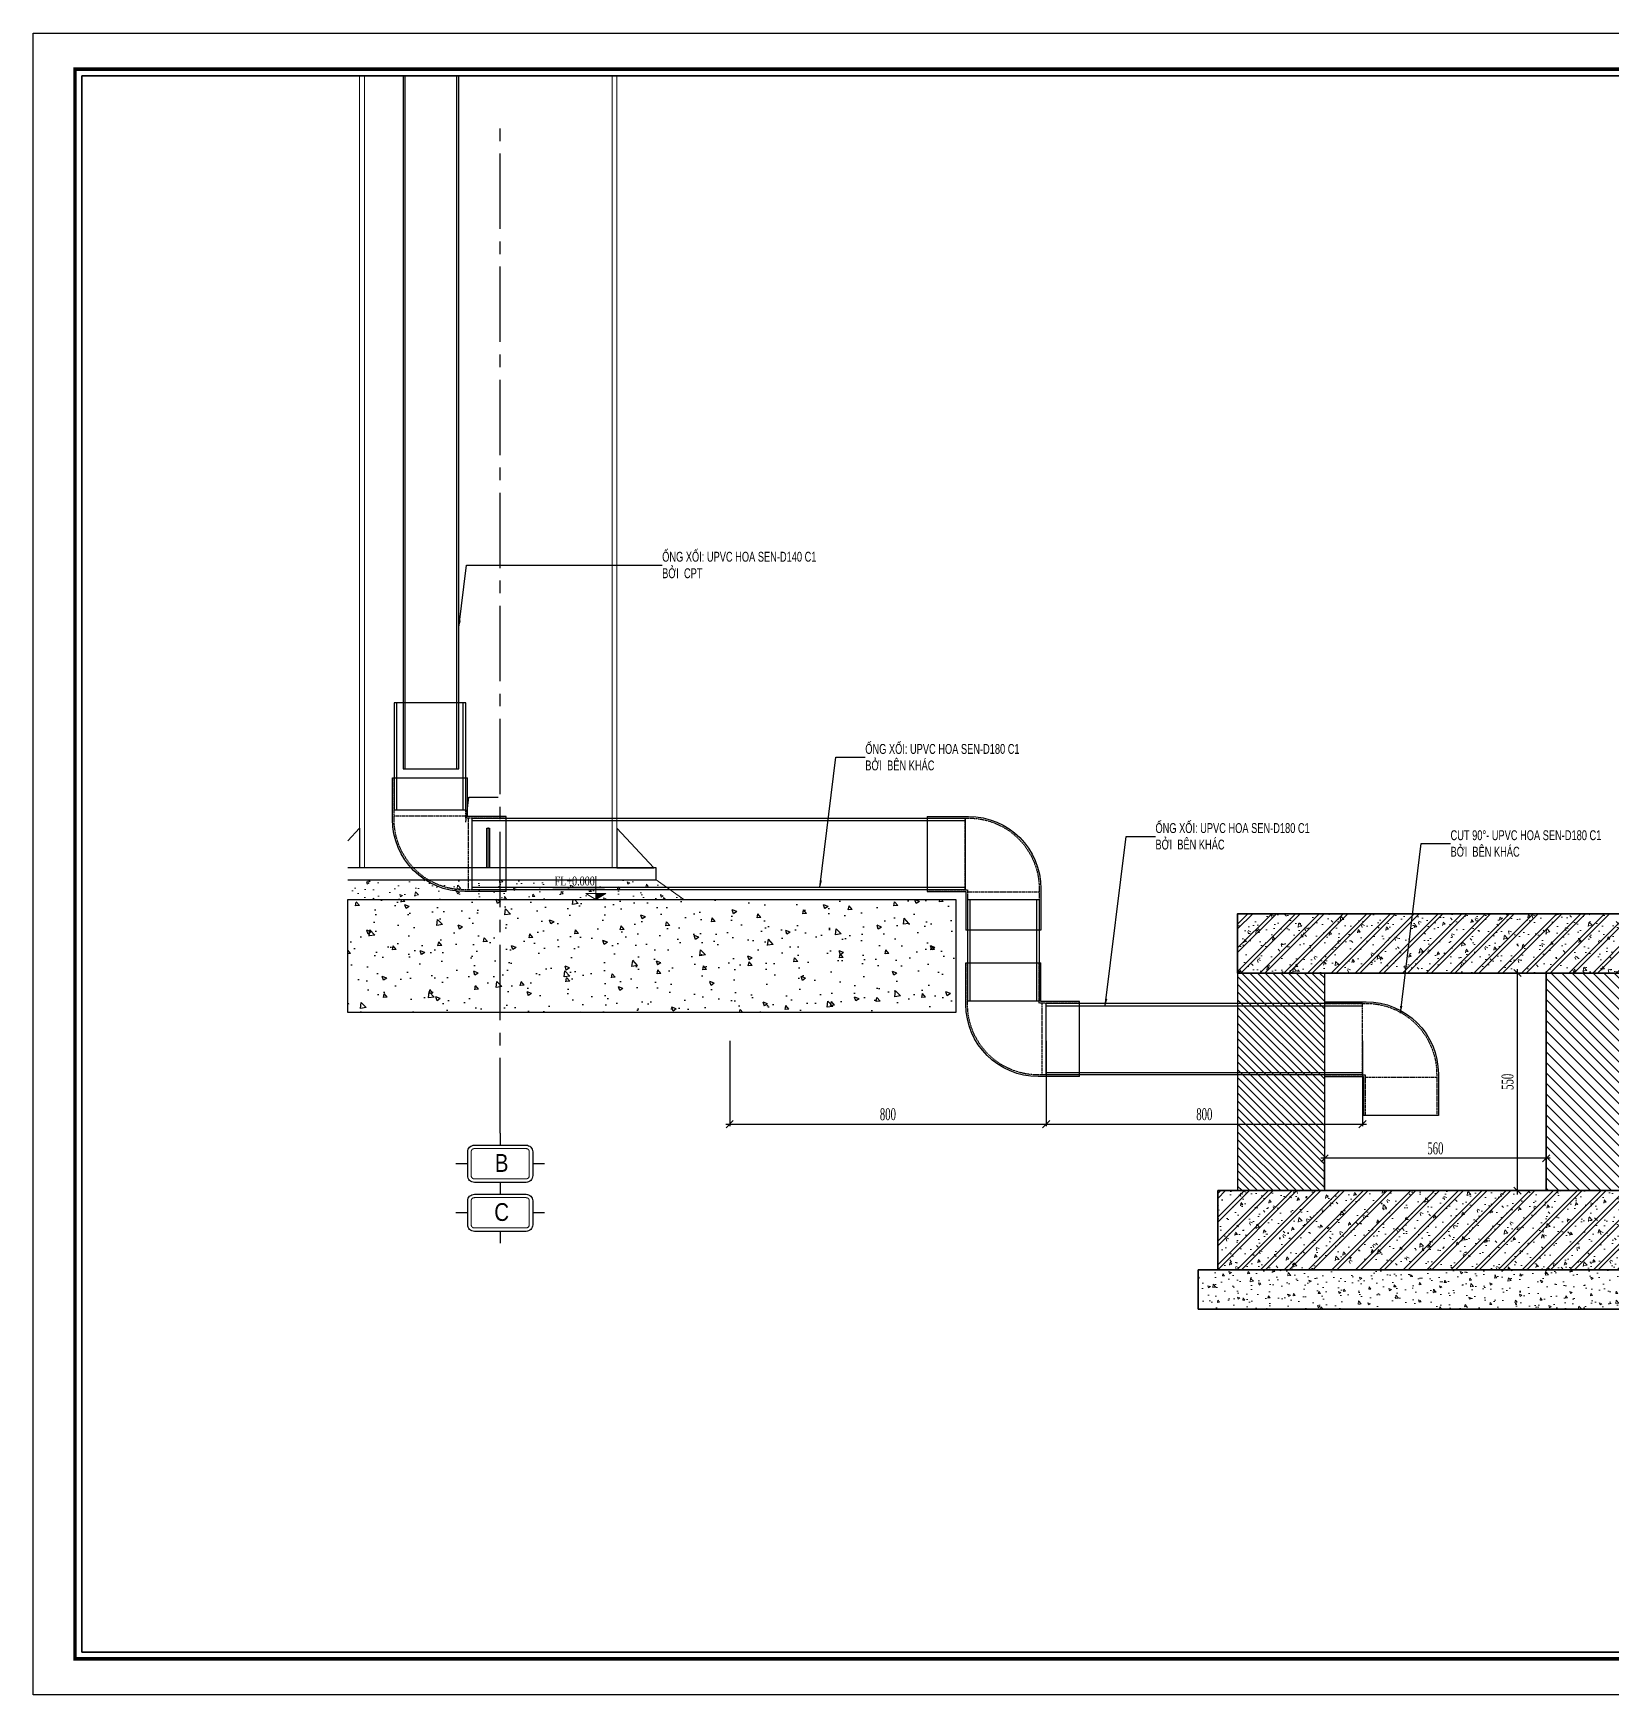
# Model space of a CAD drawing. Header units: inches. Extents: x 1359 to 46357, y -3807 to 191.
# Drawn here: x 26701.5 to 27100.3, y -1109.3 to -689.3 of the extents above; entities that cross this region are included whole.
import ezdxf
from ezdxf.enums import TextEntityAlignment as Align

# ---------------------------------------------------------------- set-up
doc = ezdxf.new("R2010")
doc.units = ezdxf.units.IN
doc.header["$MEASUREMENT"] = 0
for name, pattern in [('CENTER2', [28.575, 19.05, -3.175, 3.175, -3.175]), ('DASHED2', [9.525, 6.35, -3.175]), ('HIDDEN', [0.375, 0.25, -0.125])]:
    doc.linetypes.add(name, pattern=pattern)
for name, color, linetype in [('1', 1, 'Continuous'), ('2', 2, 'Continuous'), ('3', 3, 'Continuous'), ('7', 7, 'Continuous'), ('A-TUONG', 253, 'Continuous'), ('DASHED', 8, 'DASHED2'), ('DOWNPOUT', 52, 'Continuous'), ('flashing', 6, 'Continuous'), ('ROOFING', 4, 'Continuous')]:
    doc.layers.add(name, color=color, linetype=linetype)
for name, color, linetype, lineweight in [('251', 251, 'Continuous', 9), ('8', 8, 'CENTER2', 13), ('A-HATCH', 251, 'Continuous', 9), ('Cat', 1, 'Continuous', 35), ('S-STEEL-BEAM', 3, 'Continuous', 0), ('Z-DIMENSIONS-LINES', 1, 'Continuous', 0)]:
    doc.layers.add(name, color=color, linetype=linetype, lineweight=lineweight)
doc.styles.add('hx2', font='VHARIALN.TTF')
doc.styles.add('ST1', font='vntimeh.shx', dxfattribs={"width": 0.6})
doc.styles.add('ST1H', font='vnshxh.shx', dxfattribs={"width": 0.7})
doc.styles.add('ST4', font='VHARIALN.TTF')
doc.styles.add('vntimeh.shx', font='vntimeh.shx', dxfattribs={"width": 0.6})
doc.dimstyles.new('10', dxfattribs={"dimtxt": 3, "dimasz": 1.8, "dimexe": 0.5, "dimexo": 0.5, "dimgap": 1, "dimtad": 1, "dimdec": 0, "dimlfac": 10, "dimzin": 0, "dimdsep": 46, "dimtxsty": 'ST1', "dimblk": 'OBLIQUE', "dimcen": 1, "dimdle": 1, "dimclrd": 8, "dimclre": 8, "dimclrt": 3, "dimadec": 0, "dimazin": 0, "dimtfac": 1, "dimtdec": 0, "dimtix": 1, "dimtmove": 0, "dimatfit": 3, "dimfxl": 0.18, "dimtfill": 1, "dimtolj": 1, "dimtzin": 0, "dimlwd": -1, "dimlwe": -1, "dimarcsym": 1})
doc.dimstyles.new('3', dxfattribs={"dimtxt": 3.5, "dimasz": 1.8, "dimexe": 1, "dimexo": 0, "dimgap": 1, "dimtad": 1, "dimdec": 0, "dimlfac": 3, "dimzin": 0, "dimdsep": 46, "dimtxsty": 'ST1H', "dimblk": 'OBLIQUE', "dimcen": 1, "dimdle": 1, "dimclrd": 8, "dimclre": 8, "dimclrt": 3, "dimadec": 0, "dimazin": 0, "dimtfac": 1, "dimtdec": 0, "dimtix": 1, "dimtofl": 0, "dimtmove": 1, "dimatfit": 3, "dimfxl": 0.18, "dimtfill": 1, "dimtolj": 1, "dimtzin": 0, "dimlwd": -1, "dimlwe": -1, "dimarcsym": 1})

# ---------------------------------------------------------------- blocks, each defined once
blk = doc.blocks.new('A2SBCVN-D')
at = {"layer": '2', "color": 157, "linetype": 'Continuous'}
blk.add_lwpolyline([(0, 420), (594, 420), (594, 0), (0, 0)], close=True, dxfattribs=at)
at = {"layer": '2', "color": 167, "linetype": 'Continuous', "const_width": 0.871}
blk.add_lwpolyline([(10.59, 9.07), (583.41, 9.07), (583.41, 410.93), (10.59, 410.93)], close=True, dxfattribs=at)
at = {"layer": '2', "color": 147, "linetype": 'Continuous'}
blk.add_lwpolyline([(12.33, 10.81), (581.67, 10.81), (581.67, 409.19), (12.33, 409.19)], close=True, dxfattribs=at)
at = {"layer": '3', "ltscale": 0.5, "style": 'ST4'}
for tag, p in [('TENBANVE', (551.34, 319.39)), ('STT', (569.26, 24.56))]:
    blk.add_attdef(tag, text='', height=3, dxfattribs=at).set_placement(p, align=Align.MIDDLE_CENTER)
blk = doc.blocks.new('A$C4AE13D6C')
at = {"layer": 'A-HATCH', "linetype": 'ByBlock'}
h = blk.add_hatch(dxfattribs=at)
h.set_pattern_fill('1BETONG2-BOP', color=256, scale=3.333333, style=0, pattern_type=2)
h.set_pattern_definition([(50, (-1081080.09, -231003.236), (23.90867275, -2.09173783), [2.5, -27.5]), (355, (-1081080.09, -231003.236), (-4.62504445, 25.0730711), [2, -22]), (100.4514, (-1081078.098, -231003.41), (19.28364606, 22.98131807), [2.124673, -23.37140373]), (46.1842, (-1081080.09, -230996.57), (35.5747016, -5.5173005), [3.75, -41.25]), (96.6356, (-1081077.126, -230997.03), (31.1554235, 32.4705957), [3.1870096, -35.0571]), (351.1842, (-1081080.09, -230996.57), (31.1553982, 32.47062), [3, -33]), (21, (-1081076.757, -230998.236), (19.89690174, -13.4206297), [2.5, -27.5]), (226, (-1081076.757, -230998.236), (22.39607075, -12.1846603), [2, -22]), (71.4514, (-1081075.099, -230999.354), (28.00742095, 10.75101656), [2.124673, -23.37140373]), (67.5, (-1081080.09, -231003.236), (-5.19720611, 9.81248206), [0, -21.73333333, 0, -22.33333333, 0, -22.08333333]), (4.5, (-1081080.09, -231003.236), (9.4450308, 12.67010628), [0, -12.73333333, 0, -21.23333333, 0, -8.41666667]), (327.5, (-1081087.5235, -231003.236), (17.794081206, -0.75182906), [0, -8.33333333, 0, -26, 0, -34.5]), (317.5, (-1081090.857, -231003.236), (19.43953898, 3.33683274), [0, -10.83333333, 0, -17.26666667, 0, -24.5]), (315, (-1081080.09, -231003.236), (10.01734607, 10.01734607), []), (315, (-1081080.09, -230999.152), (10.01734607, 10.01734607), [])])
h.paths.add_polyline_path([(33.3, 283.3), (33.3, 333.3), (366.7, 333.3), (366.7, 283.3)])
h = blk.add_hatch(dxfattribs=at)
h.set_pattern_fill('ANSI31', color=256, scale=50, style=0)
h.set_pattern_definition([(45, (-74774.464, 13259.838), (-4.4194174, 4.4194174), [])])
h.paths.add_polyline_path([(33.3, 100), (106.7, 100), (106.7, 283.3), (33.3, 283.3)])
h = blk.add_hatch(dxfattribs=at)
h.set_pattern_fill('ANSI31', color=256, scale=37, style=0)
h.set_pattern_definition([(45, (-1081080.09, -230953.236), (-3.270368863, 3.270368863), [])])
h.paths.add_polyline_path([(366.7, 100), (293.3, 100), (293.3, 283.3), (366.7, 283.3)])
h = blk.add_hatch(dxfattribs=at)
h.set_pattern_fill('1BETONG2-BOP', color=256, scale=3.333333, style=0, pattern_type=2)
h.set_pattern_definition([(50, (-1081080.09, -230953.236), (23.90867275, -2.09173783), [2.5, -27.5]), (355, (-1081080.09, -230953.236), (-4.62504445, 25.0730711), [2, -22]), (100.4514, (-1081078.098, -230953.41), (19.28364606, 22.98131807), [2.124673, -23.37140373]), (46.1842, (-1081080.09, -230946.57), (35.5747016, -5.5173005), [3.75, -41.25]), (96.6356, (-1081077.126, -230947.03), (31.1554235, 32.4705957), [3.1870096, -35.0571]), (351.1842, (-1081080.09, -230946.57), (31.1553982, 32.47062), [3, -33]), (21, (-1081076.757, -230948.236), (19.89690174, -13.4206297), [2.5, -27.5]), (226, (-1081076.757, -230948.236), (22.39607075, -12.1846603), [2, -22]), (71.4514, (-1081075.099, -230949.354), (28.00742095, 10.75101656), [2.124673, -23.37140373]), (67.5, (-1081080.09, -230953.236), (-5.19720611, 9.81248206), [0, -21.73333333, 0, -22.33333333, 0, -22.08333333]), (4.5, (-1081080.09, -230953.236), (9.4450308, 12.67010628), [0, -12.73333333, 0, -21.23333333, 0, -8.41666667]), (327.5, (-1081087.5235, -230953.236), (17.794081206, -0.75182906), [0, -8.33333333, 0, -26, 0, -34.5]), (317.5, (-1081090.857, -230953.236), (19.43953898, 3.33683274), [0, -10.83333333, 0, -17.26666667, 0, -24.5]), (315, (-1081080.09, -230953.236), (10.01734607, 10.01734607), []), (315, (-1081080.09, -230949.152), (10.01734607, 10.01734607), [])])
h.paths.add_polyline_path([(16.7, 33.3), (16.7, 100), (383.3, 100), (383.3, 33.3)])
h = blk.add_hatch(dxfattribs=at)
h.set_pattern_fill('AR-CONC', color=256, scale=2.96, style=0)
h.set_pattern_definition([(50, (-43227.203, -9190.13), (21.2309014, -1.857463), [2.22, -24.42]), (355, (-43227.203, -9190.13), (-4.10704, 22.264887), [1.776, -19.536]), (100.4514, (-43225.433, -9190.284), (17.123878, 20.40741), [1.88671, -20.753807]), (46.1842, (-43227.203, -9184.21), (31.590335, -4.899363), [3.33, -36.63]), (96.6356, (-43224.57, -9184.617), (27.666016, 28.83389), [2.830065, -31.130705]), (351.1842, (-43227.203, -9184.21), (27.665994, 28.83391), [2.664, -29.304]), (21, (-43224.243, -9185.69), (17.668449, -11.917519), [2.22, -24.42]), (326, (-43224.243, -9185.69), (7.202134, 21.464441), [1.776, -19.536]), (71.4514, (-43222.77, -9186.682), (24.87059, 9.546903), [1.88671, -20.753807]), (37.5, (-43227.203, -9190.129), (0.3599317, 9.8536581), [0, -19.2992, 0, -19.832, 0, -19.61]), (7.5, (-43227.203, -9190.129), (7.7868583, 11.6745867), [0, -11.3072, 0, -18.8552, 0, -7.474]), (327.5, (-43233.8035, -9190.129), (15.8011441, -0.6676242), [0, -7.4, 0, -23.088, 0, -30.636]), (317.5, (-43236.764, -9190.129), (17.2623106, 2.9631075), [0, -9.62, 0, -15.3328, 0, -21.756])])
h.paths.add_polyline_path([(400, 0), (400, 33.3), (0, 33.3), (0, 0)])
at = {"color": 8}
for points in [[(33.3, 333.3), (366.7, 333.3), (366.7, 283.3), (33.3, 283.3)], [(33.3, 283.3), (106.7, 283.3), (106.7, 100), (33.3, 100)], [(293.3, 283.3), (366.7, 283.3), (366.7, 100), (293.3, 100)], [(16.7, 100), (383.3, 100), (383.3, 33.3), (16.7, 33.3)], [(0, 33.3), (400, 33.3), (400, 0), (0, 0)]]:
    blk.add_lwpolyline(points, close=True, dxfattribs=at)
at = {"layer": 'A-TUONG', "color": 0, "linetype": 'ByBlock'}
for points in [[(33.3, 100), (106.7, 100), (106.7, 283.3), (33.3, 283.3)], [(366.7, 100), (293.3, 100), (293.3, 283.3), (366.7, 283.3)], [(0, 33.3), (0, 0), (400, 0), (400, 33.3)]]:
    blk.add_lwpolyline(points, close=True, dxfattribs=at)
at = {"layer": 'Cat', "linetype": 'ByBlock'}
for points in [[(33.3, 283.3), (33.3, 333.3), (366.7, 333.3), (366.7, 283.3)], [(16.7, 33.3), (16.7, 100), (383.3, 100), (383.3, 33.3)]]:
    blk.add_lwpolyline(points, close=True, dxfattribs=at)
at = {"layer": 'Z-DIMENSIONS-LINES', "color": 6, "linetype": 'ByBlock'}
for p, q in [((106.7, 283.3), (106.7, 100)), ((293.3, 100), (293.3, 283.3)), ((106.7, 100), (293.3, 100))]:
    blk.add_line(p, q, dxfattribs=at)
blk = doc.blocks.new('D90-90')
at = {"layer": 'ROOFING', "color": 254}
for p, q in [((-296909.8, -76158.4), (-296964.3, -76158.4)), ((-296909.8, -76158.4), (-296909.8, -76256.9)), ((-297059.3, -76253.4), (-297059.3, -76307.9)), ((-296909.8, -76256.9), (-296960.8, -76256.9)), ((-296960.8, -76256.9), (-296960.8, -76307.9)), ((-297059.3, -76307.9), (-296960.8, -76307.9))]:
    blk.add_line(p, q, dxfattribs=at)
at = {"layer": 'ROOFING', "color": 254, "linetype": 'HIDDEN'}
for p, q in [((-296909.8, -76160.6), (-296964.3, -76160.6)), ((-296959.7, -76254.7), (-296959.7, -76160.6)), ((-297057.1, -76253.4), (-297057.1, -76307.9)), ((-296963, -76257.5), (-297057.1, -76257.5)), ((-296909.8, -76254.7), (-296963, -76254.7)), ((-296963, -76254.7), (-296963, -76307.9))]:
    blk.add_line(p, q, dxfattribs=at)
at = {"layer": 'ROOFING', "color": 254}
blk.add_arc((-296964.3, -76253.4), 95, 90, 180, dxfattribs=at)
at = {"layer": 'ROOFING', "color": 254, "linetype": 'HIDDEN'}
blk.add_arc((-296964.3, -76253.4), 92.8, 90, 180, dxfattribs=at)
blk = doc.blocks.new('COS')
at = {"color": 8}
blk.add_solid([(0, 0), (-3.39, 1.99), (0, 1.99)], dxfattribs=at)
at = {"layer": '251', "color": 8, "linetype": 'Continuous'}
for p, q in [((0, 0), (0, 7.82)), ((-3, 3.49), (14.52, 3.49))]:
    blk.add_line(p, q, dxfattribs=at)
blk.add_lwpolyline([(-3.39, 1.99), (0, 0), (3.39, 1.99), (3.39, 1.99)], close=True, dxfattribs=at)
at = {"layer": '251', "color": 4}
blk.add_lwpolyline([(3.39, 0), (3.39, 0), (-3.39, 0)], dxfattribs=at)
at = {"layer": '3', "color": 3, "style": 'vntimeh.shx', "width": 0.75}
blk.add_attdef('%%P0.000', (1.32, 4.73), '', height=3, dxfattribs=at)
blk = doc.blocks.new('_Oblique')
at = {"color": 0, "linetype": 'ByBlock', "lineweight": -2}
blk.add_line((-0.5, -0.5), (0.5, 0.5), dxfattribs=at)
blk = doc.blocks.new('*D857')
at = {"color": 8, "linetype": 'Continuous', "transparency": 16777216}
for p, q in [((27083.5, -926.9), (27076.25, -926.9)), ((27076.75, -982.9), (27076.75, -925.9)), ((27083.5, -981.9), (27076.25, -981.9))]:
    blk.add_line(p, q, dxfattribs=at)
at = {"layer": 'Defpoints', "color": 0, "transparency": 16777216}
for p in [(27076.75, -926.9), (27084, -926.9), (27084, -981.9)]:
    blk.add_point(p, dxfattribs=at)
at = {"color": 8, "transparency": 16777216, "xscale": 1.8, "yscale": 1.8, "zscale": 1.8}
for p, rotation in [((27076.75, -926.9), 90), ((27076.75, -981.9), 270)]:
    blk.add_blockref('_Oblique', p, dxfattribs=dict(at, rotation=rotation))
at = {"color": 3, "transparency": 16777216, "insert": (27074.25, -954.4), "char_height": 3, "attachment_point": 5, "rotation": 90, "style": 'ST1', "bg_fill": 3, "box_fill_scale": 1.25, "bg_fill_color": 256, "bg_fill_true_color": 13158600, "bg_fill_transparency": 13892412}
blk.add_mtext('\\A1;550', dxfattribs=at)
blk = doc.blocks.new('*D858')
at = {"color": 8, "linetype": 'Continuous', "transparency": 16777216}
for p, q in [((27085, -973.74), (27027, -973.74)), ((27028, -981.4), (27028, -973.24)), ((27084, -981.4), (27084, -973.24))]:
    blk.add_line(p, q, dxfattribs=at)
at = {"layer": 'Defpoints', "color": 0, "transparency": 16777216}
for p in [(27028, -973.74), (27028, -981.9), (27084, -981.9)]:
    blk.add_point(p, dxfattribs=at)
at = {"color": 8, "transparency": 16777216, "xscale": 1.8, "yscale": 1.8, "zscale": 1.8, "rotation": 180}
blk.add_blockref('_Oblique', (27028, -973.74), dxfattribs=at)
at = {"color": 8, "transparency": 16777216, "xscale": 1.8, "yscale": 1.8, "zscale": 1.8}
blk.add_blockref('_Oblique', (27084, -973.74), dxfattribs=at)
at = {"color": 3, "transparency": 16777216, "insert": (27056, -971.24), "char_height": 3, "attachment_point": 5, "style": 'ST1', "bg_fill": 3, "box_fill_scale": 1.25, "bg_fill_color": 256, "bg_fill_true_color": 13158600, "bg_fill_transparency": 912684}
blk.add_mtext('\\A1;560', dxfattribs=at)
blk = doc.blocks.new('*D859')
at = {"color": 8, "linetype": 'Continuous', "transparency": 16777216}
for p, q in [((26957.58, -944.08), (26957.58, -965.61)), ((27037.58, -944.08), (27037.58, -965.61)), ((26956.58, -965.11), (27038.58, -965.11))]:
    blk.add_line(p, q, dxfattribs=at)
at = {"layer": 'Defpoints', "color": 0, "transparency": 16777216}
for p in [(26957.58, -943.58), (27037.58, -943.58), (27037.58, -965.11)]:
    blk.add_point(p, dxfattribs=at)
at = {"color": 8, "transparency": 16777216, "xscale": 1.8, "yscale": 1.8, "zscale": 1.8, "rotation": 180}
blk.add_blockref('_Oblique', (26957.58, -965.11), dxfattribs=at)
at = {"color": 8, "transparency": 16777216, "xscale": 1.8, "yscale": 1.8, "zscale": 1.8}
blk.add_blockref('_Oblique', (27037.58, -965.11), dxfattribs=at)
at = {"color": 3, "transparency": 16777216, "insert": (26997.58, -962.61), "char_height": 3, "attachment_point": 5, "style": 'ST1', "bg_fill": 3, "box_fill_scale": 1.25, "bg_fill_color": 256, "bg_fill_true_color": 13158600, "bg_fill_transparency": 0}
blk.add_mtext('\\A1;800', dxfattribs=at)
blk = doc.blocks.new('*D860')
at = {"color": 8, "linetype": 'Continuous', "transparency": 16777216}
for p, q in [((26877.58, -944.08), (26877.58, -965.61)), ((26957.58, -944.08), (26957.58, -965.61)), ((26876.58, -965.11), (26958.58, -965.11))]:
    blk.add_line(p, q, dxfattribs=at)
at = {"layer": 'Defpoints', "color": 0, "transparency": 16777216}
for p in [(26877.58, -943.58), (26957.58, -943.58), (26957.58, -965.11)]:
    blk.add_point(p, dxfattribs=at)
at = {"color": 8, "transparency": 16777216, "xscale": 1.8, "yscale": 1.8, "zscale": 1.8, "rotation": 180}
blk.add_blockref('_Oblique', (26877.58, -965.11), dxfattribs=at)
at = {"color": 8, "transparency": 16777216, "xscale": 1.8, "yscale": 1.8, "zscale": 1.8}
blk.add_blockref('_Oblique', (26957.58, -965.11), dxfattribs=at)
at = {"color": 3, "transparency": 16777216, "insert": (26917.58, -962.61), "char_height": 3, "attachment_point": 5, "style": 'ST1', "bg_fill": 3, "box_fill_scale": 1.25, "bg_fill_color": 256, "bg_fill_true_color": 13158600, "bg_fill_transparency": 13965756}
blk.add_mtext('\\A1;800', dxfattribs=at)
blk = doc.blocks.new('TENTRUC')
at = {"layer": '7'}
for p, q in [((0, 8.27), (0, 10.26)), ((-7.48, 5.13), (-5.48, 5.13)), ((5.48, 5.13), (7.48, 5.13)), ((0, 0), (0, 2))]:
    blk.add_line(p, q, dxfattribs=at)
blk.add_lwpolyline([(-4.36, 8.27), (4.36, 8.27, -0.414214), (5.48, 7.14), (5.48, 3.12, -0.414214), (4.36, 2), (-4.36, 2, -0.414214), (-5.48, 3.12), (-5.48, 7.14, -0.414214)], format="xyb", close=True, dxfattribs=at)
at = {"layer": '8', "ltscale": 15}
blk.add_lwpolyline([(-4.36, 7.68), (4.36, 7.68, -0.414214), (4.9, 7.14), (4.9, 3.12, -0.414214), (4.36, 2.58), (-4.36, 2.58, -0.414214), (-4.9, 3.12), (-4.9, 7.14, -0.414214)], format="xyb", close=True, dxfattribs=at)
at = {"style": 'hx2'}
blk.add_attdef('TR', text='', height=3, dxfattribs=at).set_placement((-0.22, 3.54), align=Align.CENTER)

msp = doc.modelspace()

# ---------------------------------------------------------------- hatches: boundary and pattern name
at = {"layer": '8', "ltscale": 5}
h = msp.add_hatch(dxfattribs=at)
h.set_pattern_fill('AR-CONC', color=256)
h.set_pattern_definition([(130, (-10741.309, -46503.2836), (-7.1726018, -0.62752135), [0.75, -8.25]), (185, (-10741.309, -46503.2836), (1.3875133, 7.5219213), [0.6, -6.6]), (79.548556, (-10741.9066, -46503.336), (-5.7850885, 6.8943999), [0.6374019, -7.0114211]), (133.8158, (-10741.309, -46501.284), (-10.6724133, -1.6551928), [1.125, -12.375]), (83.364365, (-10742.198, -46501.421), (-9.3466195, 9.741186), [0.9561034, -10.5171376]), (188.815836, (-10741.309, -46501.284), (-9.3466195, 9.741186), [0.9, -9.9]), (159, (-10742.309, -46501.7836), (-5.9690705, -4.0261889), [0.75, -8.25]), (214, (-10742.309, -46501.7836), (-2.4331533, 7.25150045), [0.6, -6.6]), (108.548555, (-10742.806, -46502.119), (-8.4022238, 3.2253115), [0.6374019, -7.0114211]), (142.5, (-10741.309, -46503.2836), (-0.12159855, 3.32893854), [0, -6.52, 0, -6.7, 0, -6.625]), (172.5, (-10741.309, -46503.2836), (-2.63069537, 3.94411712), [0, -3.82, 0, -6.37, 0, -2.525]), (212.5, (-10739.079, -46503.2836), (-5.33822436, -0.22554872), [0, -2.5, 0, -7.8, 0, -10.35]), (222.5, (-10738.079, -46503.2836), (-5.8318617, 1.00104982), [0, -3.25, 0, -5.18, 0, -7.35])])
h.paths.add_polyline_path([(26781.0631, -908.3168), (26781.0631, -903.3168), (26859.0179, -903.3168), (26866.0099, -908.3168)])
at = {"layer": 'flashing'}
h = msp.add_hatch(dxfattribs=at)
h.set_pattern_fill('AR-CONC', color=8, scale=1.607143, style=0)
h.set_pattern_definition([(130, (43579.178, 2403.049), (-11.527396, -1.0085165), [1.205357, -13.2589286]), (185, (43579.178, 2403.049), (2.229932, 12.088802), [0.964286, -10.607143]), (79.5486, (43578.217, 2402.965), (-9.297472, 11.080278), [1.024396, -11.268355]), (133.8158, (43579.178, 2406.263), (-17.152088, -2.660127), [1.808036, -19.888393]), (83.3644, (43577.749, 2406.042), (-15.021365, 15.655466), [1.536594, -16.90253]), (188.8158, (43579.178, 2406.263), (-15.021353, 15.655478), [1.446429, -15.910714]), (159, (43577.571, 2405.46), (-9.593149, -6.470661), [1.205357, -13.2589286]), (214, (43577.571, 2405.46), (-3.910425, 11.654197), [0.964286, -10.607143]), (108.5486, (43576.771, 2404.92), (-13.503578, 5.183526), [1.024396, -11.268355]), (142.5, (43579.178, 2403.049), (-0.1954262, 5.3500798), [0, -10.4785714, 0, -10.7678571, 0, -10.6473214]), (172.5, (43579.178, 2403.049), (-4.2279033, 6.3387597), [0, -6.1392857, 0, -10.2375, 0, -4.0580357]), (212.5, (43582.762, 2403.049), (-8.5792892, -0.362489), [0, -4.0178571, 0, -12.5357143, 0, -16.6339286]), (222.5, (43584.369, 2403.049), (-9.372635, 1.60883), [0, -5.2232143, 0, -8.325, 0, -11.8125])])
h.paths.add_polyline_path([(26781.0631, -908.3258), (26934.7298, -908.3168), (26934.7298, -936.8883), (26781.0631, -936.8973)])

# ---------------------------------------------------------------- linework, layer by layer
at = {"color": 8, "linetype": 'CENTER2'}
msp.add_line((26819.5644, -967.4128, 0.0013), (26819.5644, -712.7912, 0.0003), dxfattribs=at)
at = {"color": 8, "elevation": 0.0009}
msp.add_lwpolyline([(26781.0631, -908.3258), (26934.7298, -908.3168), (26934.7298, -936.8883), (26781.0631, -936.8973)], close=True, dxfattribs=at)
at = {"layer": '2', "elevation": 0.0009}
for points in [[(26781.0631, -893.4688), (26784.0259, -890.3168), (26784.0259, -890.3168), (26784.0259, -900.3168)], [(26849.0179, -900.3168), (26858.4179, -900.3168), (26849.0179, -890.3168), (26849.0179, -890.3168), (26849.0179, -900.3168)], [(26781.0631, -903.3168), (26859.0179, -903.3168), (26859.0179, -900.3168), (26781.0631, -900.3168)], [(26784.0259, -900.3168), (26781.0631, -900.3168)]]:
    msp.add_lwpolyline(points, dxfattribs=at)
msp.add_lwpolyline([(26816.2099, -900.3168), (26816.2099, -890.3168), (26816.8099, -890.3168), (26816.8099, -900.3168), (26816.2099, -900.3168)], close=True, dxfattribs=at)
at = {"layer": '251', "elevation": 0.0009}
msp.add_lwpolyline([(26781.0631, -908.3168), (26866.0099, -908.3168), (26859.0179, -903.3168), (26781.0631, -903.3168)], dxfattribs=at)
at = {"layer": '8', "linetype": 'Continuous'}
msp.add_line((26816.5099, -900.3168, 0.0009), (26816.5099, -890.1168, 0.0009), dxfattribs=at)
at = {"layer": 'DOWNPOUT', "color": 1, "true_color": 0xfa051e, "elevation": 0.0009}
for points in [[(26795.0571, -700.1506), (26795.0571, -875.2839), (26809.0916, -875.2839), (26809.0916, -700.1506)], [(26795.5229, -875.2839), (26795.5229, -700.1506)], [(26808.6257, -875.2839), (26808.6257, -700.1506)], [(26793.3862, -885.6479), (26793.3862, -858.5902)], [(26810.2326, -885.6479), (26810.2326, -858.5902)], [(26937.0889, -888.3925), (26812.4429, -888.3925)], [(26937.0889, -905.2389), (26812.4429, -905.2389)], [(26938.3668, -934.0116), (26938.3668, -908.338)], [(26955.2132, -934.0116), (26955.2132, -908.338)], [(27037.5781, -952.6034), (26957.5774, -952.6034), (26957.5774, -934.559), (27037.5781, -934.559)], [(26957.5774, -935.158), (27037.5781, -935.158)], [(26957.5774, -952.0044), (27037.5781, -952.0044)]]:
    msp.add_lwpolyline(points, dxfattribs=at)
for points in [[(26792.7872, -858.5902), (26792.7872, -885.6479), (26810.8316, -885.6479), (26810.8316, -858.5902)], [(26812.4429, -887.7935), (26937.0889, -887.7935), (26937.0889, -905.8379), (26812.4429, -905.8379)], [(26955.8122, -908.338), (26955.8122, -934.0116), (26937.7678, -934.0116), (26937.7678, -908.338)]]:
    msp.add_lwpolyline(points, close=True, dxfattribs=at)
at = {"layer": 'S-STEEL-BEAM', "color": 2, "linetype": 'Continuous', "lineweight": 0}
for p, q in [((26784.0259, -700.1506, 0.0009), (26784.0259, -900.3168, 0.0009)), ((26785.2259, -700.1506, 0.0009), (26785.2259, -900.3168, 0.0009)), ((26847.8259, -700.1506, 0.0009), (26847.8259, -900.3168, 0.0009)), ((26849.0259, -700.1506, 0.0009), (26849.0259, -900.3168, 0.0009))]:
    msp.add_line(p, q, dxfattribs=at)

# ---------------------------------------------------------------- block references
at = {"color": 8, "xscale": -0.3000000000029104, "yscale": 0.2999999999883585, "zscale": 0.3}
msp.add_blockref('A$C4AE13D6C', (27116.0038, -1011.8973, 0.0009), dxfattribs=at)
at = {"layer": '1'}
ref = msp.add_blockref('COS', (26843.7124, -908.3079, 0.0009), dxfattribs=dict(at, xscale=-0.75, yscale=0.75, zscale=0.75))
ref.add_attrib('%%P0.000', 'fl+0.000', (26833.3207, -904.7613, 0.0009), dxfattribs={"layer": '3', "color": 3, "height": 2.25, "style": 'vntimeh.shx', "width": 0.75})
at = {"layer": '2'}
msp.add_blockref('A2SBCVN-D', (26701.492, -1109.3405), dxfattribs=at)
at = {"layer": '3'}
ref = msp.add_blockref('TENTRUC', (26819.5644, -967.4128, 0.0013), dxfattribs=dict(at, xscale=1.5, yscale=1.5, zscale=1.5, rotation=180))
ref.add_attrib('TR', 'b', dxfattribs={"layer": '0', "height": 4.5, "style": 'hx2'}).set_placement((26819.9226, -977.166, 0.0013), align=Align.CENTER)
ref = msp.add_blockref('TENTRUC', (26819.5644, -979.8133, 0.0013), dxfattribs=dict(at, xscale=1.5, yscale=1.5, zscale=1.5, rotation=180))
ref.add_attrib('TR', 'C', dxfattribs={"layer": '0', "height": 4.5, "style": 'hx2'}).set_placement((26819.9226, -989.5665, 0.0013), align=Align.CENTER)
at = {"layer": 'DASHED', "linetype": 'ByBlock', "xscale": -0.1924202001173398, "yscale": 0.1924202001100639, "zscale": 0.1924202000442771, "rotation": 180}
msp.add_blockref('D90-90', (83952.5205, -15560.73, 0.0009), dxfattribs=at)
at = {"layer": 'DASHED', "linetype": 'ByBlock', "xscale": -0.1924202001173398, "yscale": 0.1924202001100639, "zscale": 0.1924202000442771}
for p in [(-30203.9502, 13767.0985, 0.0009), (-30103.4611, 13720.2707, 0.0009)]:
    msp.add_blockref('D90-90', p, dxfattribs=at)

# ---------------------------------------------------------------- leaders
at = {"color": 9}
msp.add_leader([(26810.8316, -888.7362, 0.0009), (26811.6139, -882.413, 0.0009), (26819.0294, -882.413, 0.0009)], dimstyle='3', override={"dimgap": 1, "dimtad": 0}, dxfattribs=at)

# ---------------------------------------------------------------- next in the draw order: texts
at = {"layer": '3', "char_height": 2.5, "attachment_point": 4, "style": 'ST1H', "bg_fill": 2}
for s, insert in [('\\A1;èng xèi: Upvc HOA SEN-d180 c1\\PBëI  B£N KH¸C', (26985.2219, -892.3583, 0.0009)), ('\\A1;CUT 90%%D- Upvc HOA SEN-d180 c1\\PBëI  B£N KH¸C', (27059.8329, -894.1664, 0.0009))]:
    msp.add_mtext(s, dxfattribs=dict(at, insert=insert))

# ---------------------------------------------------------------- next in the draw order: dimensions: what is measured, and where the dimension line sits
at = {"color": 8}
dim = msp.add_linear_dim(base=(27076.752, -926.8972, 0.0009), p1=(27084.0036, -981.8972, 0.0009), p2=(27084.0036, -926.8972, 0.0009), angle=90, dimstyle='10', dxfattribs=at)
dim.commit()
dim.dimension.update_dxf_attribs({"geometry": '*D857', "text_midpoint": (27074.252, -954.3972, 0.0009)})
dim = msp.add_linear_dim(base=(27037.5781, -965.109, 0.0009), p1=(26957.5774, -943.5812, 0.0009), p2=(27037.5781, -943.5812, 0.0009), dimstyle='10', dxfattribs=at)
dim.commit()
dim.dimension.update_dxf_attribs({"geometry": '*D859', "text_midpoint": (26997.5778, -962.609, 0.0009)})

# ---------------------------------------------------------------- next in the draw order: block references
at = {"layer": 'DASHED', "linetype": 'ByBlock', "xscale": -0.1924202001173398, "yscale": 0.1924202001100639, "zscale": 0.1924202000442771, "rotation": 180}
msp.add_blockref('D90-90', (84097.5012, -15607.4954, 0.0009), dxfattribs=at)

# ---------------------------------------------------------------- next in the draw order: dimensions: what is measured, and where the dimension line sits
at = {"color": 8}
dim = msp.add_linear_dim(base=(27028.0036, -973.7399, 0.0009), p1=(27084.0036, -981.8972, 0.0009), p2=(27028.0036, -981.8972, 0.0009), angle=180, dimstyle='10', dxfattribs=at)
dim.commit()
dim.dimension.update_dxf_attribs({"geometry": '*D858', "text_midpoint": (27056.0036, -971.2399, 0.0009)})

# ---------------------------------------------------------------- next in the draw order: leaders
at = {"color": 9}
for points in [[(26972.5407, -935.2185, 0.0009), (26977.8063, -892.3583, 0.0009), (26985.2219, -892.3583, 0.0009)], [(27047.1517, -937.0266, 0.0009), (27052.4173, -894.1664, 0.0009), (27059.8329, -894.1664, 0.0009)]]:
    msp.add_leader(points, dimstyle='3', override={"dimgap": 1, "dimtad": 0}, dxfattribs=at)

# ---------------------------------------------------------------- next in the draw order: dimensions: what is measured, and where the dimension line sits
at = {"color": 8}
dim = msp.add_linear_dim(base=(26957.5774, -965.109, 0.0009), p1=(26877.5768, -943.5812, 0.0009), p2=(26957.5774, -943.5812, 0.0009), dimstyle='10', dxfattribs=at)
dim.commit()
dim.dimension.update_dxf_attribs({"geometry": '*D860', "text_midpoint": (26917.5771, -962.609, 0.0009)})

# ---------------------------------------------------------------- next in the draw order: linework, layer by layer
msp.add_lwpolyline([(26713.8231, -700.1506), (27222.5121, -700.1506), (27222.5121, -1098.5305), (26713.8231, -1098.5305)], close=True, dxfattribs=at)

# ---------------------------------------------------------------- next in the draw order: texts
at = {"layer": '3', "char_height": 2.5, "attachment_point": 4, "style": 'ST1H', "bg_fill": 2}
for s, insert in [('\\A1;èng xèi: Upvc HOA SEN-d140 c1\\PBëI  cpt', (26860.5064, -823.7728, 0.0009)), ('\\A1;èng xèi: Upvc HOA SEN-d180 c1\\PBëI  B£N KH¸C', (26911.8617, -872.3562, 0.0009))]:
    msp.add_mtext(s, dxfattribs=dict(at, insert=insert))

# ---------------------------------------------------------------- next in the draw order: leaders
at = {"color": 9}
for points in [[(26809.0916, -839.5806, 0.0009), (26811.0473, -823.7728, 0.0009), (26860.5064, -823.7728, 0.0009)], [(26900.3988, -905.2995, 0.0009), (26904.4461, -872.3562, 0.0009), (26911.8617, -872.3562, 0.0009)]]:
    msp.add_leader(points, dimstyle='3', override={"dimgap": 1, "dimtad": 0}, dxfattribs=at)

doc.saveas('drawing.dxf')
